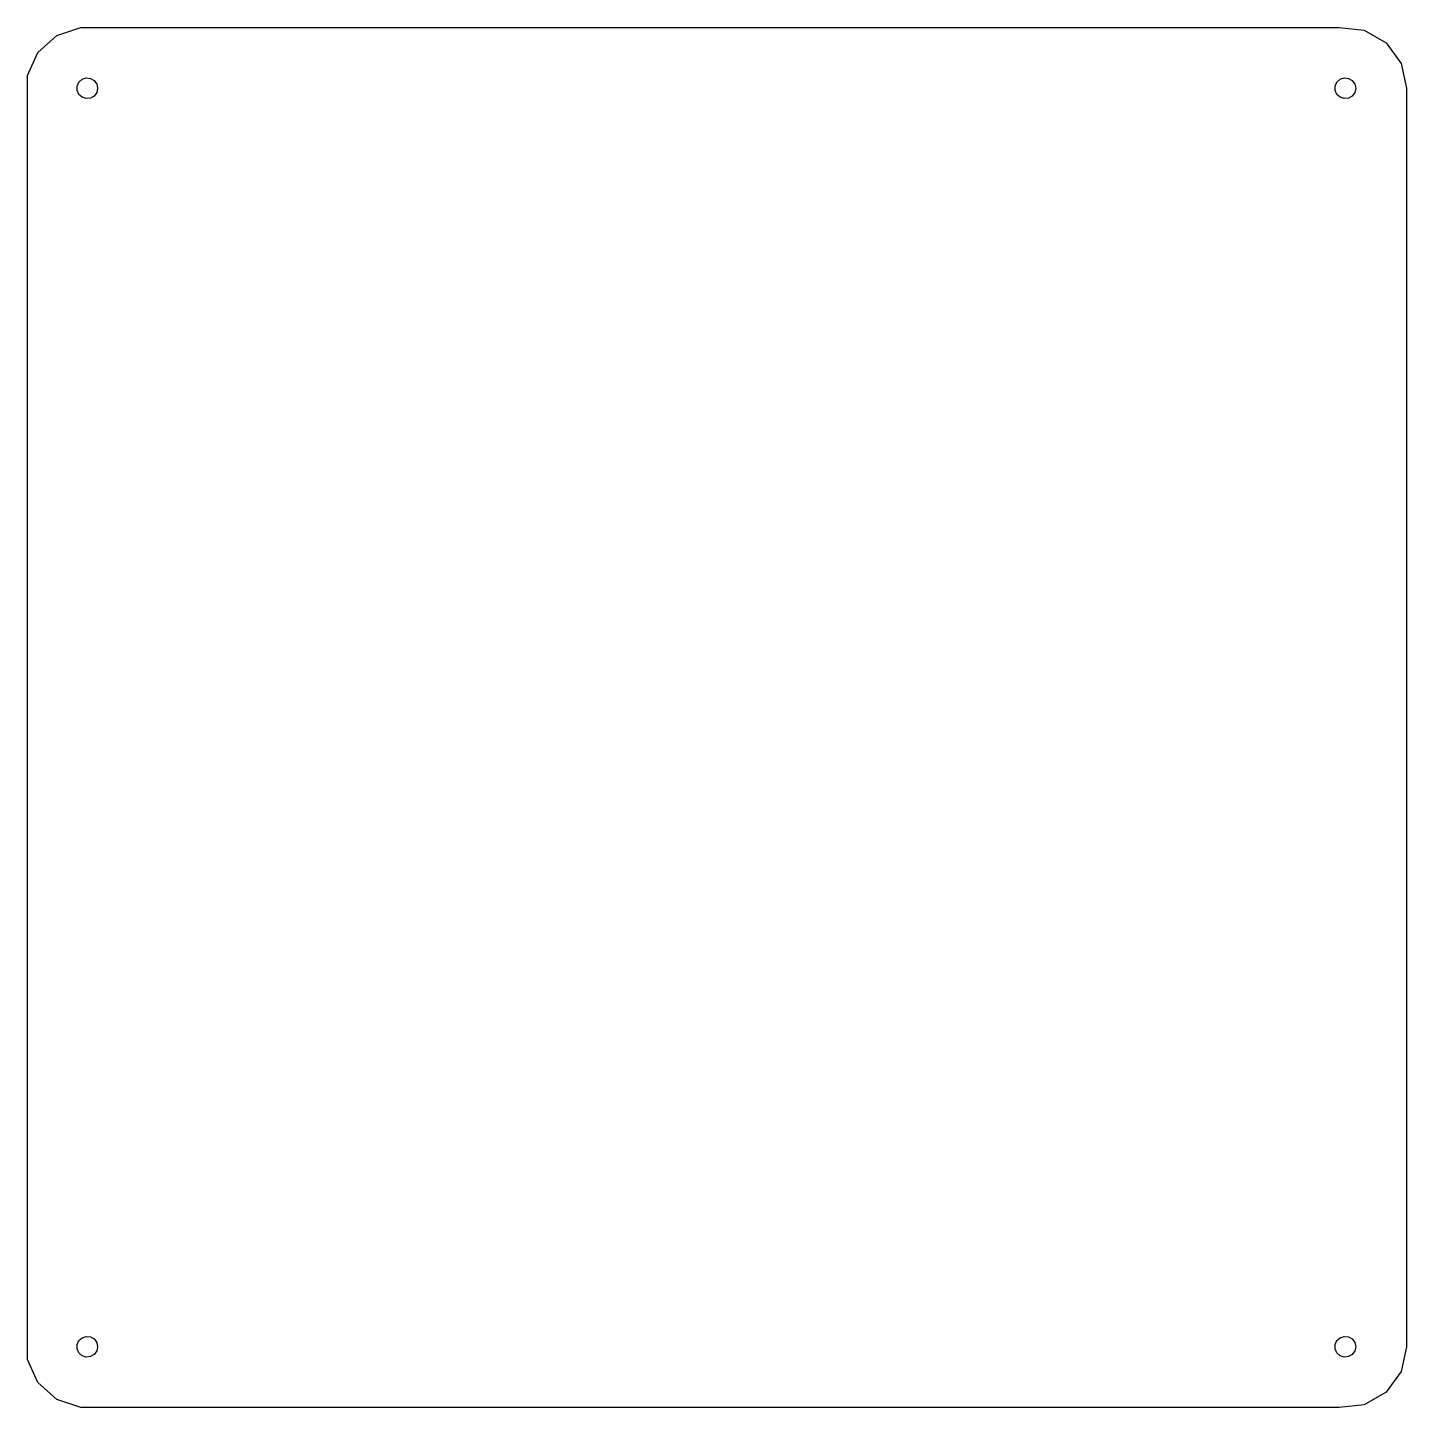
# Model space of a CAD drawing. Extents: x -24 to 202, y 29 to 255.
import ezdxf

# ---------------------------------------------------------------- set-up
doc = ezdxf.new("R2010")
doc.units = 0
doc.layers.add('Layer_1', color=7, linetype='CONTINUOUS')

msp = doc.modelspace()

# ---------------------------------------------------------------- linework, layer by layer
at = {"layer": 'Layer_1', "color": 7}
for points in [[(-24.263088, 36.767472), (-24.263088, 247.067461), (-22.572088, 250.86646), (-19.482088, 253.64846), (-15.527088, 254.93346), (190.614912, 254.93346), (194.749911, 254.499458), (198.350911, 252.419458), (200.794911, 249.05546), (201.659913, 244.98846), (201.659913, 38.846462), (200.794911, 34.779471), (198.350911, 31.415466), (194.749911, 29.33546), (190.614912, 28.901459), (-15.527088, 28.901459), (-19.482088, 30.186473), (-22.572088, 32.968451), (-24.263088, 36.767472)], [(-16.145087, 244.635459), (-16.145087, 245.34146), (-15.857087, 245.987458), (-15.332089, 246.46046), (-14.660087, 246.679459), (-13.957088, 246.60546), (-13.344088, 246.25146), (-12.929088, 245.679458), (-12.782087, 244.98846), (-12.929088, 244.297458), (-13.344088, 243.725459), (-13.957088, 243.371459), (-14.660087, 243.29746), (-15.332089, 243.516459), (-15.857087, 243.989461), (-16.145087, 244.635459)], [(189.996911, 244.635459), (189.996911, 245.34146), (190.284913, 245.987458), (190.809911, 246.46046), (191.481913, 246.679459), (192.184912, 246.60546), (192.797913, 246.25146), (193.212912, 245.679458), (193.359913, 244.98846), (193.212912, 244.297458), (192.797913, 243.725459), (192.184912, 243.371459), (191.481913, 243.29746), (190.809911, 243.516459), (190.284913, 243.989461), (189.996911, 244.635459)], [(-16.145087, 38.493459), (-16.145087, 39.199466), (-15.857087, 39.845472), (-15.332089, 40.318449), (-14.660087, 40.537453), (-13.957088, 40.463454), (-13.344088, 40.109463), (-12.929088, 39.537455), (-12.782087, 38.846462), (-12.929088, 38.155469), (-13.344088, 37.583461), (-13.957088, 37.22947), (-14.660087, 37.155471), (-15.332089, 37.374448), (-15.857087, 37.847452), (-16.145087, 38.493459)], [(189.996911, 38.493459), (189.996911, 39.199466), (190.284913, 39.845472), (190.809911, 40.318449), (191.481913, 40.537453), (192.184912, 40.463454), (192.797913, 40.109463), (193.212912, 39.537455), (193.359913, 38.846462), (193.212912, 38.155469), (192.797913, 37.583461), (192.184912, 37.22947), (191.481913, 37.155471), (190.809911, 37.374448), (190.284913, 37.847452), (189.996911, 38.493459)]]:
    msp.add_lwpolyline(points, dxfattribs=at)

doc.saveas('drawing.dxf')
